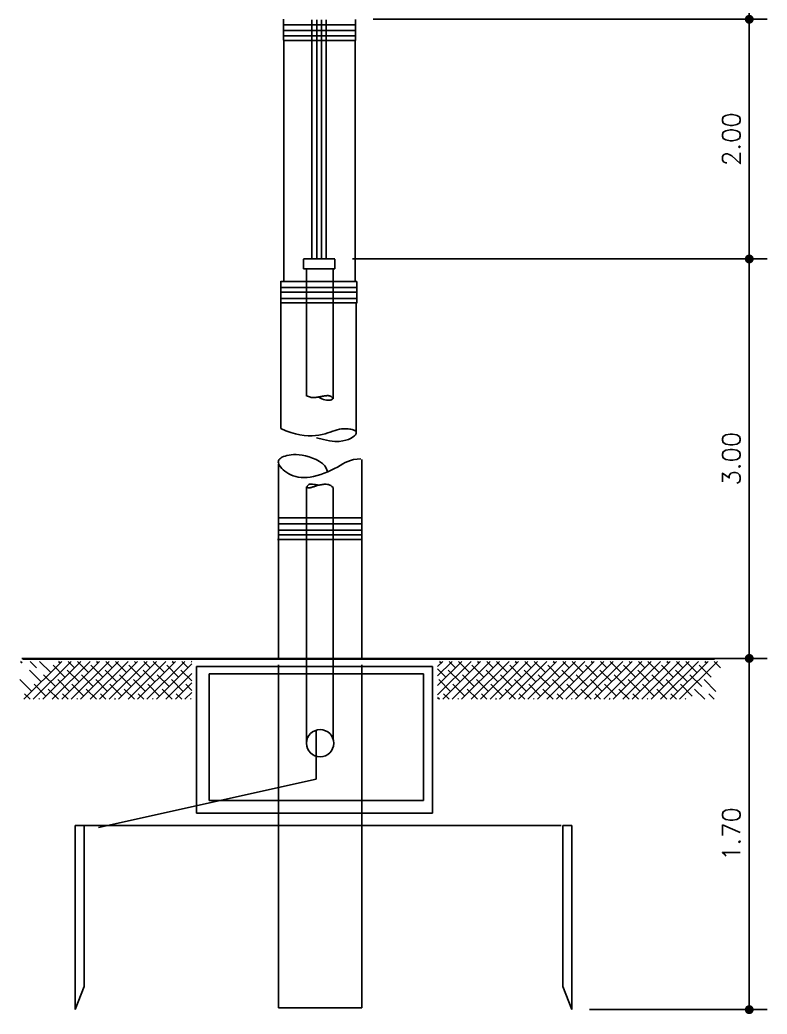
# Model space of a CAD drawing. Extents: x -0.4 to 10.4, y 0 to 10.5.
# Drawn here: x -0.01 to 4.18, y 0.03 to 5.59 of the extents above; entities that cross this region are included whole.
import ezdxf

# ---------------------------------------------------------------- set-up
doc = ezdxf.new("R2010")
doc.units = 0
doc.header["$LTSCALE"] = 250
doc.header["$MEASUREMENT"] = 0
doc.linetypes.add('DASHDOT', pattern=[1, 0.5, -0.25, 0, -0.25])
doc.linetypes.add('DASHED', pattern=[0.75, 0.5, -0.25])
doc.layers.get('0').update_dxf_attribs({"linetype": 'CONTINUOUS'})
doc.layers.get('DEFPOINTS').update_dxf_attribs({"linetype": 'CONTINUOUS'})
doc.layers.add('DETALHES', color=4, linetype='CONTINUOUS')
doc.styles.add('ROMANS', font='romans.shx')
doc.dimstyles.new('LINEAR', dxfattribs={"dimtxt": 0.1, "dimasz": 0.05, "dimexe": 0.1, "dimexo": 0.1, "dimgap": 0.05, "dimtad": 1, "dimtoh": 1, "dimzin": 1, "dimtxsty": 'ROMANS', "dimblk1": 'DOT', "dimblk2": 'DOT', "dimsah": 1, "dimcen": 0.09, "dimclrd": 1, "dimclre": 1, "dimclrt": 3, "dimazin": 3, "dimtfac": 1, "dimtofl": 0, "dimtmove": 0, "dimatfit": 3, "dimtolj": 1, "dimtzin": 1})

# ---------------------------------------------------------------- blocks, each defined once
blk = doc.blocks.new('_DOT')
at = {"color": 0, "linetype": 'BYBLOCK'}
blk.add_line((-0.5, 0), (-1, 0), dxfattribs=at)
at = {"color": 0, "linetype": 'BYBLOCK', "const_width": 0.5}
blk.add_lwpolyline([(-0.25, 0, 1), (0.25, 0, 1)], format="xyb", close=True, dxfattribs=at)
blk = doc.blocks.new('*D20')
at = {"color": 1, "linetype": 'BYBLOCK'}
for p, q in [((1.3655, 7.2589), (4.1759, 7.2589)), ((4.0759, 7.2089), (4.0759, 5.6433)), ((1.9711, 5.5933), (4.1759, 5.5933))]:
    blk.add_line(p, q, dxfattribs=at)
at = {"layer": 'DEFPOINTS', "color": 0, "linetype": 'BYBLOCK'}
for p in [(1.2655, 7.2589), (1.8711, 5.5933), (4.0759, 5.5933)]:
    blk.add_point(p, dxfattribs=at)
at = {"color": 1, "linetype": 'BYBLOCK', "xscale": 0.05, "yscale": 0.05, "zscale": 0.05}
for p, rotation in [((4.0759, 7.2589), 90), ((4.0759, 5.5933), 270)]:
    blk.add_blockref('_DOT', p, dxfattribs=dict(at, rotation=rotation))
at = {"color": 3, "linetype": 'BYBLOCK', "insert": (3.9759, 6.4261), "char_height": 0.1, "attachment_point": 5, "rotation": 90, "style": 'ROMANS'}
blk.add_mtext('\\A1;2.20', dxfattribs=at)
blk = doc.blocks.new('*D21')
at = {"color": 1, "linetype": 'BYBLOCK'}
for p, q in [((1.9711, 5.5933), (4.1759, 5.5933)), ((4.0759, 5.5433), (4.0759, 4.3018)), ((1.8556, 4.2518), (4.1759, 4.2518))]:
    blk.add_line(p, q, dxfattribs=at)
at = {"layer": 'DEFPOINTS', "color": 0, "linetype": 'BYBLOCK'}
for p in [(1.8711, 5.5933), (1.7556, 4.2518), (4.0759, 4.2518)]:
    blk.add_point(p, dxfattribs=at)
at = {"color": 1, "linetype": 'BYBLOCK', "xscale": 0.05, "yscale": 0.05, "zscale": 0.05}
for p, rotation in [((4.0759, 5.5933), 90), ((4.0759, 4.2518), 270)]:
    blk.add_blockref('_DOT', p, dxfattribs=dict(at, rotation=rotation))
at = {"color": 3, "linetype": 'BYBLOCK', "insert": (3.9759, 4.9225), "char_height": 0.1, "attachment_point": 5, "rotation": 90, "style": 'ROMANS'}
blk.add_mtext('\\A1;2.00', dxfattribs=at)
blk = doc.blocks.new('*D22')
at = {"color": 1, "linetype": 'BYBLOCK'}
for p, q in [((1.8556, 4.2518), (4.1759, 4.2518)), ((4.0759, 4.2018), (4.0759, 2.0659)), ((1.8471, 2.0159), (4.1759, 2.0159))]:
    blk.add_line(p, q, dxfattribs=at)
at = {"layer": 'DEFPOINTS', "color": 0, "linetype": 'BYBLOCK'}
for p in [(1.7556, 4.2518), (1.7471, 2.0159), (4.0759, 2.0159)]:
    blk.add_point(p, dxfattribs=at)
at = {"color": 1, "linetype": 'BYBLOCK', "xscale": 0.05, "yscale": 0.05, "zscale": 0.05}
for p, rotation in [((4.0759, 4.2518), 90), ((4.0759, 2.0159), 270)]:
    blk.add_blockref('_DOT', p, dxfattribs=dict(at, rotation=rotation))
at = {"color": 3, "linetype": 'BYBLOCK', "insert": (3.9759, 3.1338), "char_height": 0.1, "attachment_point": 5, "rotation": 90, "style": 'ROMANS'}
blk.add_mtext('\\A1;3.00', dxfattribs=at)
blk = doc.blocks.new('*D23')
at = {"color": 1, "linetype": 'BYBLOCK'}
for p, q in [((2.0526, 2.0159), (4.1759, 2.0159)), ((4.0759, 1.9659), (4.0759, 0.1)), ((3.1825, 0.05), (4.1759, 0.05))]:
    blk.add_line(p, q, dxfattribs=at)
at = {"layer": 'DEFPOINTS', "color": 0, "linetype": 'BYBLOCK'}
for p in [(1.9526, 2.0159), (3.0825, 0.05), (4.0759, 0.05)]:
    blk.add_point(p, dxfattribs=at)
at = {"color": 1, "linetype": 'BYBLOCK', "xscale": 0.05, "yscale": 0.05, "zscale": 0.05}
for p, rotation in [((4.0759, 2.0159), 90), ((4.0759, 0.05), 270)]:
    blk.add_blockref('_DOT', p, dxfattribs=dict(at, rotation=rotation))
at = {"color": 3, "linetype": 'BYBLOCK', "insert": (3.9759, 1.033), "char_height": 0.1, "attachment_point": 5, "rotation": 90, "style": 'ROMANS'}
blk.add_mtext('\\A1;1.70', dxfattribs=at)

msp = doc.modelspace()

# ---------------------------------------------------------------- linework, layer by layer
at = {"color": 4, "linetype": 'DASHED'}
msp.add_line((1.4406, 0.0601), (1.9069, 0.0601), dxfattribs=at)
at = {"layer": 'DETALHES', "color": 4}
for p, q in [((1.4697, 5.4762), (1.4697, 5.5938)), ((1.8709, 5.4738), (1.8709, 5.5925)), ((1.4711, 4.1263), (1.4711, 5.4748)), ((1.8692, 4.1263), (1.8692, 5.4748)), ((1.5805, 4.2518), (1.7556, 4.2518)), ((1.5809, 4.251), (1.5809, 4.1966)), ((1.7553, 4.1966), (1.7553, 4.251)), ((1.5809, 4.1966), (1.7553, 4.1966)), ((1.5971, 4.1968), (1.5971, 3.4865)), ((1.7471, 4.1968), (1.7471, 3.4695)), ((1.4546, 4.0053), (1.4546, 4.1272)), ((1.8798, 4.0048), (1.8798, 4.1255)), ((1.4542, 4.0017), (1.4542, 3.3037)), ((1.8756, 4.0065), (1.8756, 3.284)), ((1.5963, 3.4884), (1.6027, 3.4846)), ((1.6027, 3.4846), (1.6085, 3.4816)), ((1.6085, 3.4816), (1.6141, 3.4794)), ((1.6141, 3.4794), (1.6194, 3.4778)), ((1.6194, 3.4778), (1.6245, 3.4768)), ((1.6245, 3.4768), (1.6295, 3.4762)), ((1.6295, 3.4762), (1.6345, 3.4761)), ((1.6345, 3.4761), (1.6395, 3.4762)), ((1.6395, 3.4762), (1.6446, 3.4765)), ((1.6446, 3.4765), (1.6498, 3.4771)), ((1.6498, 3.4771), (1.6551, 3.4778)), ((1.6551, 3.4778), (1.6605, 3.4786)), ((1.6605, 3.4786), (1.666, 3.4795)), ((1.666, 3.4795), (1.6715, 3.4805)), ((1.675, 3.4722), (1.6669, 3.4777)), ((1.6715, 3.4805), (1.677, 3.4815)), ((1.6836, 3.4681), (1.675, 3.4722)), ((1.677, 3.4815), (1.6825, 3.4825)), ((1.6825, 3.4825), (1.6879, 3.4836)), ((1.6923, 3.465), (1.6836, 3.4681)), ((1.6879, 3.4836), (1.6934, 3.4845)), ((1.701, 3.463), (1.6923, 3.465)), ((1.6934, 3.4845), (1.6987, 3.4853)), ((1.6987, 3.4853), (1.7039, 3.486)), ((1.7093, 3.4618), (1.701, 3.463)), ((1.7039, 3.486), (1.7089, 3.4865)), ((1.7089, 3.4865), (1.7136, 3.4867)), ((1.7171, 3.4613), (1.7093, 3.4618)), ((1.7136, 3.4867), (1.7181, 3.4867)), ((1.7241, 3.4614), (1.7171, 3.4613)), ((1.7181, 3.4867), (1.7222, 3.4863)), ((1.7222, 3.4863), (1.726, 3.4856)), ((1.7301, 3.4619), (1.7241, 3.4614)), ((1.726, 3.4856), (1.7295, 3.4845)), ((1.7295, 3.4845), (1.7325, 3.4832)), ((1.7349, 3.4628), (1.7301, 3.4619)), ((1.7325, 3.4832), (1.7352, 3.4817)), ((1.7385, 3.4639), (1.7349, 3.4628)), ((1.7352, 3.4817), (1.7376, 3.4799)), ((1.7376, 3.4799), (1.7395, 3.4781)), ((1.7411, 3.4652), (1.7385, 3.4639)), ((1.7395, 3.4781), (1.7412, 3.4761)), ((1.7427, 3.4668), (1.7411, 3.4652)), ((1.7412, 3.4761), (1.7424, 3.4741)), ((1.7424, 3.4741), (1.7433, 3.4722)), ((1.7436, 3.4685), (1.7427, 3.4668)), ((1.7433, 3.4722), (1.7437, 3.4703)), ((1.7437, 3.4703), (1.7436, 3.4685)), ((1.4538, 3.3027), (1.4822, 3.2904)), ((1.4822, 3.2904), (1.5094, 3.2805)), ((1.7309, 3.2831), (1.7445, 3.2879)), ((1.7445, 3.2879), (1.7574, 3.2922)), ((1.7574, 3.2922), (1.7697, 3.2957)), ((1.7697, 3.2957), (1.7815, 3.2984)), ((1.7815, 3.2984), (1.7927, 3.3001)), ((1.7927, 3.3001), (1.8034, 3.3011)), ((1.8034, 3.3011), (1.8134, 3.3014)), ((1.8134, 3.3014), (1.8227, 3.3012)), ((1.8227, 3.3012), (1.8314, 3.3005)), ((1.8314, 3.3005), (1.8394, 3.2995)), ((1.8394, 3.2995), (1.8466, 3.2983)), ((1.8466, 3.2983), (1.853, 3.2969)), ((1.853, 3.2969), (1.8586, 3.2954)), ((1.8586, 3.2954), (1.8634, 3.2938)), ((1.8634, 3.2938), (1.8675, 3.2919)), ((1.8675, 3.2919), (1.8708, 3.2898)), ((1.8708, 3.2898), (1.8734, 3.2875)), ((1.8734, 3.2875), (1.8751, 3.2848)), ((1.8751, 3.2848), (1.8761, 3.2819)), ((1.5094, 3.2805), (1.5356, 3.2729)), ((1.5356, 3.2729), (1.5606, 3.2674)), ((1.5606, 3.2674), (1.5845, 3.2638)), ((1.5845, 3.2638), (1.607, 3.262)), ((1.607, 3.262), (1.6284, 3.2619)), ((1.6284, 3.2619), (1.6484, 3.2631)), ((1.6484, 3.2631), (1.6672, 3.2657)), ((1.6931, 3.2404), (1.6538, 3.251)), ((1.6672, 3.2657), (1.6847, 3.2693)), ((1.6847, 3.2693), (1.7011, 3.2736)), ((1.727, 3.2338), (1.6931, 3.2404)), ((1.7011, 3.2736), (1.7164, 3.2783)), ((1.7164, 3.2783), (1.7309, 3.2831)), ((1.756, 3.2308), (1.727, 3.2338)), ((1.7805, 3.2308), (1.756, 3.2308)), ((1.801, 3.233), (1.7805, 3.2308)), ((1.8181, 3.2369), (1.801, 3.233)), ((1.8321, 3.2418), (1.8181, 3.2369)), ((1.8437, 3.2472), (1.8321, 3.2418)), ((1.8531, 3.2524), (1.8437, 3.2472)), ((1.8607, 3.2574), (1.8531, 3.2524)), ((1.8666, 3.2622), (1.8607, 3.2574)), ((1.871, 3.2667), (1.8666, 3.2622)), ((1.874, 3.271), (1.871, 3.2667)), ((1.8757, 3.2749), (1.874, 3.271)), ((1.8764, 3.2786), (1.8757, 3.2749)), ((1.8761, 3.2819), (1.8764, 3.2786)), ((1.4394, 3.1166), (1.4406, 3.1226)), ((1.44, 3.11), (1.4394, 3.1166)), ((1.4406, 3.1226), (1.4433, 3.1282)), ((1.4433, 3.1282), (1.4476, 3.1332)), ((1.4476, 3.1332), (1.4533, 3.1377)), ((1.4533, 3.1377), (1.4604, 3.1418)), ((1.4604, 3.1418), (1.4686, 3.1455)), ((1.4686, 3.1455), (1.4779, 3.1488)), ((1.4779, 3.1488), (1.4883, 3.1518)), ((1.4883, 3.1518), (1.4996, 3.1542)), ((1.4996, 3.1542), (1.5121, 3.1559)), ((1.5121, 3.1559), (1.5257, 3.1569)), ((1.5257, 3.1569), (1.5404, 3.1569)), ((1.5404, 3.1569), (1.5564, 3.1558)), ((1.5564, 3.1558), (1.5735, 3.1535)), ((1.5735, 3.1535), (1.592, 3.1497)), ((1.592, 3.1497), (1.6116, 3.1445)), ((1.6116, 3.1445), (1.6317, 3.1376)), ((1.6317, 3.1376), (1.6514, 3.1291)), ((1.6514, 3.1291), (1.6699, 3.1189)), ((1.6699, 3.1189), (1.6863, 3.1068)), ((1.8293, 3.1186), (1.8148, 3.1118)), ((1.8446, 3.1242), (1.8293, 3.1186)), ((1.8615, 3.1286), (1.8446, 3.1242)), ((1.8806, 3.1313), (1.8615, 3.1286)), ((1.9024, 3.1323), (1.8806, 3.1313)), ((1.9069, 2.01), (1.9069, 3.1293)), ((1.4423, 3.1028), (1.44, 3.11)), ((1.4406, 2.01), (1.4406, 3.1029)), ((1.4464, 3.0953), (1.4423, 3.1028)), ((1.452, 3.0874), (1.4464, 3.0953)), ((1.459, 3.0795), (1.452, 3.0874)), ((1.4673, 3.0716), (1.459, 3.0795)), ((1.4768, 3.0639), (1.4673, 3.0716)), ((1.4872, 3.0566), (1.4768, 3.0639)), ((1.6863, 3.1068), (1.6998, 3.093)), ((1.7167, 3.061), (1.6971, 3.0529)), ((1.6998, 3.093), (1.7096, 3.0772)), ((1.7096, 3.0772), (1.7148, 3.0594)), ((1.7357, 3.0695), (1.7167, 3.061)), ((1.7538, 3.0783), (1.7357, 3.0695)), ((1.7707, 3.0872), (1.7538, 3.0783)), ((1.7861, 3.0959), (1.7707, 3.0872)), ((1.8006, 3.1042), (1.7861, 3.0959)), ((1.8148, 3.1118), (1.8006, 3.1042)), ((1.4986, 3.0498), (1.4872, 3.0566)), ((1.5107, 3.0437), (1.4986, 3.0498)), ((1.5236, 3.0384), (1.5107, 3.0437)), ((1.5373, 3.0341), (1.5236, 3.0384)), ((1.5518, 3.0308), (1.5373, 3.0341)), ((1.5671, 3.0287), (1.5518, 3.0308)), ((1.5834, 3.0278), (1.5671, 3.0287)), ((1.6005, 3.0284), (1.5834, 3.0278)), ((1.6186, 3.0305), (1.6005, 3.0284)), ((1.6375, 3.0342), (1.6186, 3.0305)), ((1.6572, 3.0393), (1.6375, 3.0342)), ((1.6771, 3.0456), (1.6572, 3.0393)), ((1.6971, 3.0529), (1.6771, 3.0456)), ((1.5971, 2.9757), (1.5971, 1.5429)), ((1.6013, 2.9769), (1.6015, 2.9787)), ((1.6016, 2.9752), (1.6013, 2.9769)), ((1.6015, 2.9787), (1.6021, 2.9806)), ((1.6022, 2.9738), (1.6016, 2.9752)), ((1.6021, 2.9806), (1.603, 2.9826)), ((1.6033, 2.9726), (1.6022, 2.9738)), ((1.603, 2.9826), (1.6044, 2.9845)), ((1.6047, 2.9717), (1.6033, 2.9726)), ((1.6044, 2.9845), (1.6061, 2.9863)), ((1.6065, 2.9711), (1.6047, 2.9717)), ((1.6061, 2.9863), (1.6082, 2.988)), ((1.6087, 2.9707), (1.6065, 2.9711)), ((1.6082, 2.988), (1.6107, 2.9894)), ((1.6112, 2.9706), (1.6087, 2.9707)), ((1.6107, 2.9894), (1.6135, 2.9905)), ((1.6141, 2.9708), (1.6112, 2.9706)), ((1.6135, 2.9905), (1.6169, 2.9913)), ((1.6174, 2.9713), (1.6141, 2.9708)), ((1.6169, 2.9913), (1.621, 2.9917)), ((1.621, 2.9721), (1.6174, 2.9713)), ((1.621, 2.9917), (1.626, 2.9916)), ((1.6249, 2.9731), (1.621, 2.9721)), ((1.6291, 2.9743), (1.6249, 2.9731)), ((1.626, 2.9916), (1.632, 2.9912)), ((1.6335, 2.9757), (1.6291, 2.9743)), ((1.632, 2.9912), (1.6393, 2.9903)), ((1.6381, 2.9772), (1.6335, 2.9757)), ((1.6429, 2.9788), (1.6381, 2.9772)), ((1.6393, 2.9903), (1.6479, 2.989)), ((1.6478, 2.9804), (1.6429, 2.9788)), ((1.6528, 2.9819), (1.6478, 2.9804)), ((1.6479, 2.989), (1.6582, 2.9871)), ((1.6579, 2.9839), (1.6528, 2.9819)), ((1.6631, 2.9852), (1.6579, 2.9839)), ((1.6684, 2.9863), (1.6631, 2.9852)), ((1.6737, 2.9874), (1.6684, 2.9863)), ((1.6792, 2.9884), (1.6737, 2.9874)), ((1.6848, 2.9893), (1.6792, 2.9884)), ((1.6905, 2.99), (1.6848, 2.9893)), ((1.6964, 2.9905), (1.6905, 2.99)), ((1.7024, 2.9907), (1.6964, 2.9905)), ((1.7085, 2.9906), (1.7024, 2.9907)), ((1.7147, 2.99), (1.7085, 2.9906)), ((1.721, 2.9886), (1.7147, 2.99)), ((1.7273, 2.9864), (1.721, 2.9886)), ((1.7337, 2.9832), (1.7273, 2.9864)), ((1.74, 2.9789), (1.7337, 2.9832)), ((1.7462, 2.9732), (1.74, 2.9789)), ((1.7471, 2.9726), (1.7471, 1.5616)), ((3.9017, 2.0159), (0.0035, 2.0159)), ((3.8815, 2.0109), (0.0102, 2.0109))]:
    msp.add_line(p, q, dxfattribs=at)
at = {"layer": 'DETALHES', "color": 6}
for p, q in [((1.6277, 4.2506), (1.6277, 5.59)), ((1.6558, 4.2506), (1.6558, 5.59)), ((1.6811, 4.2506), (1.6811, 5.59)), ((1.7083, 4.2506), (1.7083, 5.59))]:
    msp.add_line(p, q, dxfattribs=at)
at = {"layer": 'DETALHES', "color": 2}
for p, q in [((1.4693, 5.5622), (1.8706, 5.5622)), ((1.4693, 5.5314), (1.8706, 5.5314)), ((1.4693, 5.4998), (1.8706, 5.4998)), ((1.4693, 5.4743), (1.8706, 5.4743)), ((1.4548, 4.1255), (1.8798, 4.1255)), ((1.4548, 4.0922), (1.8798, 4.0922)), ((1.4548, 4.0656), (1.8798, 4.0656)), ((1.4548, 4.031), (1.8798, 4.031)), ((1.4548, 4.0057), (1.8798, 4.0057)), ((1.4376, 2.8027), (1.9061, 2.8027)), ((1.9061, 2.7685), (1.4376, 2.7685)), ((1.4376, 2.7343), (1.9081, 2.7343)), ((1.4356, 2.682), (1.9061, 2.682)), ((1.9081, 2.7085), (1.4376, 2.7085)), ((0.3025, 1.08), (0.3525, 1.08)), ((3.0825, 1.08), (3.0325, 1.08))]:
    msp.add_line(p, q, dxfattribs=at)
at = {"layer": 'DETALHES', "color": 1}
for p, q in [((0.0064, 1.9905), (-0.0025, 1.9995)), ((0.0152, 1.7872), (0.2275, 1.9995)), ((0.1125, 1.8845), (0.0462, 1.9508)), ((0.086, 1.964), (0.0505, 1.9995)), ((0.0683, 1.7872), (0.2806, 1.9995)), ((0.1655, 1.9375), (0.1036, 1.9995)), ((0.1213, 1.7872), (0.3336, 1.9995)), ((0.1743, 1.7872), (0.3866, 1.9995)), ((0.2451, 1.911), (0.1788, 1.9773)), ((0.2186, 1.9905), (0.2096, 1.9995)), ((0.2274, 1.7872), (0.4397, 1.9995)), ((0.3246, 1.8845), (0.2583, 1.9508)), ((0.2981, 1.964), (0.2627, 1.9995)), ((0.2804, 1.7872), (0.4927, 1.9995)), ((0.3777, 1.9375), (0.3157, 1.9995)), ((0.3334, 1.7872), (0.5457, 1.9995)), ((0.3865, 1.7872), (0.5988, 1.9995)), ((0.4572, 1.911), (0.3909, 1.9773)), ((0.4307, 1.9905), (0.4218, 1.9995)), ((0.4395, 1.7872), (0.6518, 1.9995)), ((0.5368, 1.8845), (0.4705, 1.9508)), ((0.5103, 1.964), (0.4748, 1.9995)), ((0.4925, 1.7872), (0.7048, 1.9995)), ((0.5898, 1.9375), (0.5278, 1.9995)), ((0.5456, 1.7872), (0.7579, 1.9995)), ((0.5986, 1.7872), (0.8109, 1.9995)), ((0.6694, 1.911), (0.6031, 1.9773)), ((0.6428, 1.9905), (0.6339, 1.9995)), ((0.6516, 1.7872), (0.8639, 1.9995)), ((0.7489, 1.8845), (0.6826, 1.9508)), ((0.7224, 1.964), (0.6869, 1.9995)), ((0.7047, 1.7872), (0.917, 1.9995)), ((0.8019, 1.9375), (0.74, 1.9995)), ((0.7577, 1.7872), (0.9555, 1.985)), ((0.8815, 1.911), (0.8152, 1.9773)), ((0.855, 1.9905), (0.846, 1.9995)), ((0.9555, 1.89), (0.8947, 1.9508)), ((0.9345, 1.964), (0.8991, 1.9995)), ((0.9555, 1.996), (0.9521, 1.9995)), ((2.3316, 1.971), (2.3601, 1.9995)), ((2.3316, 1.9179), (2.4131, 1.9995)), ((2.3316, 1.8649), (2.4662, 1.9995)), ((2.3316, 1.8119), (2.5192, 1.9995)), ((2.3777, 1.911), (2.3316, 1.9571)), ((2.3512, 1.9905), (2.3422, 1.9995)), ((2.36, 1.7872), (2.5722, 1.9995)), ((2.4572, 1.8845), (2.3909, 1.9508)), ((2.4307, 1.964), (2.3952, 1.9995)), ((2.413, 1.7872), (2.6253, 1.9995)), ((2.5103, 1.9375), (2.4483, 1.9995)), ((2.466, 1.7872), (2.6783, 1.9995)), ((2.5191, 1.7872), (2.7313, 1.9995)), ((2.5898, 1.911), (2.5235, 1.9773)), ((2.5633, 1.9905), (2.5543, 1.9995)), ((2.5721, 1.7872), (2.7844, 1.9995)), ((2.6694, 1.8845), (2.6031, 1.9508)), ((2.6428, 1.964), (2.6074, 1.9995)), ((2.6251, 1.7872), (2.8374, 1.9995)), ((2.7224, 1.9375), (2.6604, 1.9995)), ((2.6782, 1.7872), (2.8904, 1.9995)), ((2.7312, 1.7872), (2.9435, 1.9995)), ((2.8019, 1.911), (2.7357, 1.9773)), ((2.7754, 1.9905), (2.7665, 1.9995)), ((2.7842, 1.7872), (2.9965, 1.9995)), ((2.8815, 1.8845), (2.8152, 1.9508)), ((2.855, 1.964), (2.8195, 1.9995)), ((2.8373, 1.7872), (3.0495, 1.9995)), ((2.9345, 1.9375), (2.8725, 1.9995)), ((2.8903, 1.7872), (3.1026, 1.9995)), ((2.9433, 1.7872), (3.1556, 1.9995)), ((3.0141, 1.911), (2.9478, 1.9773)), ((2.9876, 1.9905), (2.9786, 1.9995)), ((2.9964, 1.7872), (3.2086, 1.9995)), ((3.0936, 1.8845), (3.0273, 1.9508)), ((3.0671, 1.964), (3.0316, 1.9995)), ((3.0494, 1.7872), (3.2617, 1.9995)), ((3.1467, 1.9375), (3.0847, 1.9995)), ((3.1024, 1.7872), (3.3147, 1.9995)), ((3.1555, 1.7872), (3.3677, 1.9995)), ((3.2262, 1.911), (3.1599, 1.9773)), ((3.1997, 1.9905), (3.1907, 1.9995)), ((3.2085, 1.7872), (3.4208, 1.9995)), ((3.3058, 1.8845), (3.2395, 1.9508)), ((3.2792, 1.964), (3.2438, 1.9995)), ((3.2615, 1.7872), (3.4738, 1.9995)), ((3.3588, 1.9375), (3.2968, 1.9995)), ((3.3146, 1.7872), (3.5268, 1.9995)), ((3.3676, 1.7872), (3.5799, 1.9995)), ((3.4383, 1.911), (3.3721, 1.9773)), ((3.4118, 1.9905), (3.4029, 1.9995)), ((3.4206, 1.7872), (3.6329, 1.9995)), ((3.5179, 1.8845), (3.4516, 1.9508)), ((3.4914, 1.964), (3.4559, 1.9995)), ((3.4737, 1.7872), (3.6859, 1.9995)), ((3.5709, 1.9375), (3.5089, 1.9995)), ((3.5267, 1.7872), (3.739, 1.9995)), ((3.5797, 1.7872), (3.792, 1.9995)), ((3.6505, 1.911), (3.5842, 1.9773)), ((3.624, 1.9905), (3.615, 1.9995)), ((3.6328, 1.7872), (3.845, 1.9995)), ((3.73, 1.8845), (3.6637, 1.9508)), ((3.7035, 1.964), (3.668, 1.9995)), ((3.6858, 1.7872), (3.8981, 1.9995)), ((3.7831, 1.9375), (3.7211, 1.9995)), ((3.8626, 1.911), (3.7963, 1.9773)), ((3.8361, 1.9905), (3.8271, 1.9995)), ((3.9156, 1.964), (3.8802, 1.9995)), ((0.0595, 1.8314), (-0.0068, 1.8977)), ((0.1921, 1.858), (0.1258, 1.9242)), ((0.2716, 1.8314), (0.2053, 1.8977)), ((0.4042, 1.858), (0.3379, 1.9242)), ((0.4837, 1.8314), (0.4174, 1.8977)), ((0.6163, 1.858), (0.55, 1.9242)), ((0.6959, 1.8314), (0.6296, 1.8977)), ((0.8285, 1.858), (0.7622, 1.9242)), ((0.8107, 1.7872), (0.9555, 1.932)), ((0.908, 1.8314), (0.8417, 1.8977)), ((2.4042, 1.8314), (2.3379, 1.8977)), ((2.5368, 1.858), (2.4705, 1.9242)), ((2.6163, 1.8314), (2.55, 1.8977)), ((2.7489, 1.858), (2.6826, 1.9242)), ((2.8285, 1.8314), (2.7622, 1.8977)), ((2.961, 1.858), (2.8948, 1.9242)), ((3.0406, 1.8314), (2.9743, 1.8977)), ((3.1732, 1.858), (3.1069, 1.9242)), ((3.2527, 1.8314), (3.1864, 1.8977)), ((3.3853, 1.858), (3.319, 1.9242)), ((3.4649, 1.8314), (3.3986, 1.8977)), ((3.5974, 1.858), (3.5311, 1.9242)), ((3.677, 1.8314), (3.6107, 1.8977)), ((3.8096, 1.858), (3.7433, 1.9242)), ((3.8891, 1.8314), (3.8228, 1.8977)), ((0.139, 1.8049), (0.0727, 1.8712)), ((0.2098, 1.7872), (0.1523, 1.8447)), ((0.3512, 1.8049), (0.2849, 1.8712)), ((0.4219, 1.7872), (0.3644, 1.8447)), ((0.5633, 1.8049), (0.497, 1.8712)), ((0.634, 1.7872), (0.5765, 1.8447)), ((0.7754, 1.8049), (0.7091, 1.8712)), ((0.8462, 1.7872), (0.7887, 1.8447)), ((0.8638, 1.7872), (0.9555, 1.879)), ((0.9555, 1.8369), (0.9213, 1.8712)), ((2.4837, 1.8049), (2.4175, 1.8712)), ((2.5545, 1.7872), (2.497, 1.8447)), ((2.6959, 1.8049), (2.6296, 1.8712)), ((2.7666, 1.7872), (2.7091, 1.8447)), ((2.908, 1.8049), (2.8417, 1.8712)), ((2.9788, 1.7872), (2.9213, 1.8447)), ((3.1201, 1.8049), (3.0539, 1.8712)), ((3.1909, 1.7872), (3.1334, 1.8447)), ((3.3323, 1.8049), (3.266, 1.8712)), ((3.403, 1.7872), (3.3455, 1.8447)), ((3.5444, 1.8049), (3.4781, 1.8712)), ((3.6152, 1.7872), (3.5577, 1.8447)), ((3.7565, 1.8049), (3.6902, 1.8712)), ((3.8273, 1.7872), (3.7698, 1.8447)), ((0.0507, 1.7872), (0.0197, 1.8182)), ((0.1037, 1.7872), (0.0992, 1.7917)), ((0.2628, 1.7872), (0.2318, 1.8182)), ((0.3158, 1.7872), (0.3114, 1.7917)), ((0.4749, 1.7872), (0.444, 1.8182)), ((0.528, 1.7872), (0.5235, 1.7917)), ((0.6871, 1.7872), (0.6561, 1.8182)), ((0.7401, 1.7872), (0.7356, 1.7917)), ((0.8992, 1.7872), (0.8682, 1.8182)), ((0.9168, 1.7872), (0.9555, 1.8259)), ((0.9522, 1.7872), (0.9478, 1.7917)), ((2.3424, 1.7872), (2.3316, 1.798)), ((2.3954, 1.7872), (2.3644, 1.8182)), ((2.4484, 1.7872), (2.444, 1.7917)), ((2.6075, 1.7872), (2.5766, 1.8182)), ((2.6606, 1.7872), (2.6561, 1.7917)), ((2.8197, 1.7872), (2.7887, 1.8182)), ((2.8727, 1.7872), (2.8682, 1.7917)), ((3.0318, 1.7872), (3.0008, 1.8182)), ((3.0848, 1.7872), (3.0804, 1.7917)), ((3.2439, 1.7872), (3.213, 1.8182)), ((3.297, 1.7872), (3.2925, 1.7917)), ((3.4561, 1.7872), (3.4251, 1.8182)), ((3.5091, 1.7872), (3.5046, 1.7917)), ((3.6682, 1.7872), (3.6372, 1.8182)), ((3.7212, 1.7872), (3.7168, 1.7917)), ((3.8803, 1.7872), (3.8493, 1.8182))]:
    msp.add_line(p, q, dxfattribs=at)
at = {"layer": 'DETALHES', "color": 4, "linetype": 'DASHED'}
for p, q in [((0.9825, 1.15), (0.9825, 1.97)), ((0.9825, 1.97), (1.0725, 1.97)), ((0.9925, 1.97), (2.3025, 1.97)), ((1.4406, 0.0601), (1.4406, 1.98)), ((1.9069, 0.0601), (1.9069, 1.98)), ((2.3025, 1.97), (2.3025, 1.15)), ((1.0525, 1.22), (1.0525, 1.93)), ((1.0525, 1.93), (1.6625, 1.93)), ((1.6625, 1.93), (2.2525, 1.93)), ((2.2525, 1.93), (2.2525, 1.92)), ((2.2525, 1.92), (2.2525, 1.22)), ((2.2525, 1.22), (1.0525, 1.22)), ((2.3025, 1.15), (0.9825, 1.15))]:
    msp.add_line(p, q, dxfattribs=at)
at = {"layer": 'DETALHES', "color": 6, "linetype": 'DASHDOT'}
for p, q in [((1.6525, 1.61), (1.6525, 1.34)), ((1.6525, 1.34), (0.4325, 1.07))]:
    msp.add_line(p, q, dxfattribs=at)
at = {"layer": 'DETALHES', "color": 2, "linetype": 'DASHED'}
for p, q in [((0.3025, 0.05), (0.3025, 1.08)), ((0.3525, 1.08), (0.3525, 0.18)), ((3.0325, 1.08), (3.0325, 0.18)), ((3.0825, 0.05), (3.0825, 1.08)), ((0.3525, 0.18), (0.3025, 0.05)), ((3.0325, 0.18), (3.0825, 0.05))]:
    msp.add_line(p, q, dxfattribs=at)
at = {"layer": 'DETALHES', "color": 2, "linetype": 'DASHDOT'}
for p, q in [((3.0225, 1.08), (0.3225, 1.08)), ((1.6725, 1.08), (3.0225, 1.08))]:
    msp.add_line(p, q, dxfattribs=at)
at = {"layer": 'DETALHES', "color": 4}
msp.add_circle((1.6736, 1.5409), 0.0764, dxfattribs=at)

# ---------------------------------------------------------------- dimensions: what is measured, and where the dimension line sits
at = {"layer": 'DETALHES'}
for base, p1, p2, text, picture, middle in [((4.0759, 5.5933), (1.2655, 7.2589), (1.8711, 5.5933), '2.20', '*D20', (3.9759, 6.4261)), ((4.0759, 4.2518), (1.8711, 5.5933), (1.7556, 4.2518), '2.00', '*D21', (3.9759, 4.9225)), ((4.0759, 2.0159), (1.7556, 4.2518), (1.7471, 2.0159), '3.00', '*D22', (3.9759, 3.1338)), ((4.0759, 0.05), (1.9526, 2.0159), (3.0825, 0.05), '1.70', '*D23', (3.9759, 1.033))]:
    dim = msp.add_linear_dim(base=base, p1=p1, p2=p2, angle=90, text=text, dimstyle='LINEAR', dxfattribs=at)
    dim.commit()
    dim.dimension.update_dxf_attribs({"geometry": picture, "text_midpoint": middle})

doc.saveas('drawing.dxf')
